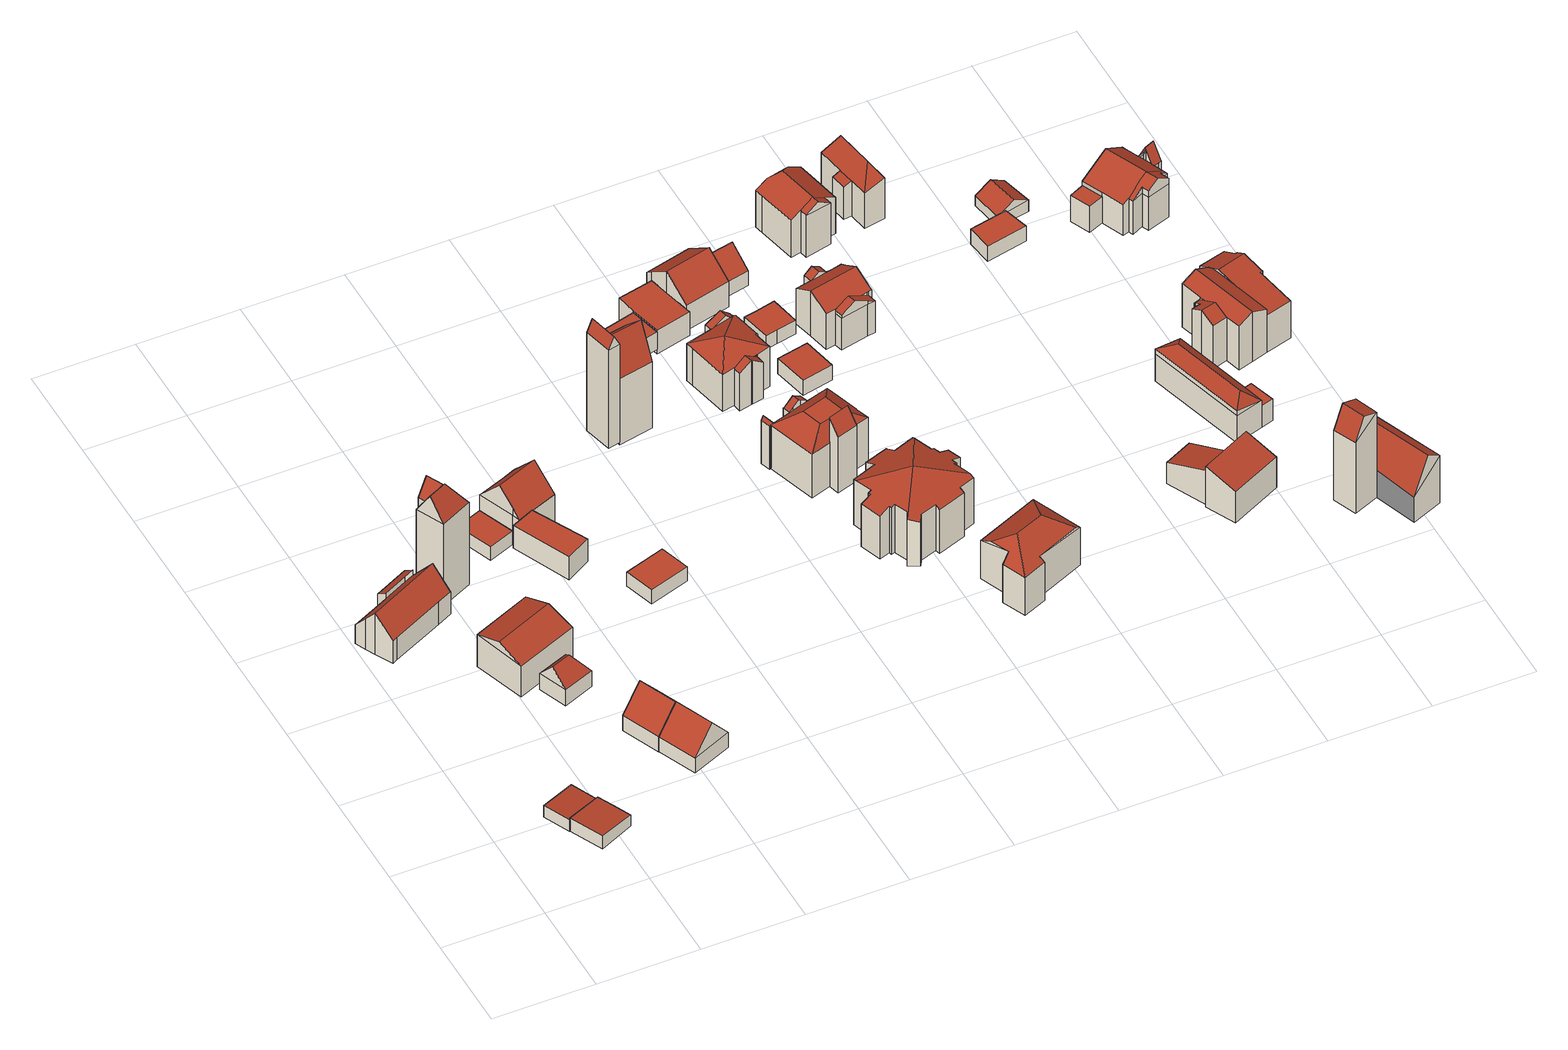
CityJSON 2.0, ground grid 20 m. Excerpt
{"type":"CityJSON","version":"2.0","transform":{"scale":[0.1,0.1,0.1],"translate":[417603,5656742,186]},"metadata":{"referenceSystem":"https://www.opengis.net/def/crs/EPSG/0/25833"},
"CityObjects":{
"building1":{"type":"Building","attributes":{"Dachtyp_tdc":"tdcPolyFlatRoof","Gemeindeschluessel":14612000,"Dachneigung":3.48,"QualitaetDacherkennung":78,"Geometrietyp2DReferenz":"3000","measuredHeight":2.71,"function":"31001_9998","roofType":"2100"},"geometry":[{"type":"Solid","lod":"2","boundaries":[[[[0,1,2,3]],[[1,4,5,2]],[[4,6,7,5]],[[6,0,3,7]],[[6,4,1,0]],[[3,2,5,7]]]],"semantics":{"surfaces":[{"type":"WallSurface"},{"type":"RoofSurface"},{"type":"GroundSurface"}],"values":[[0,0,0,0,1,2]]}}]},
"building2":{"type":"Building","attributes":{"Dachtyp_tdc":"tdcPolyFlatRoof","Gemeindeschluessel":14612000,"Dachneigung":3.04,"QualitaetDacherkennung":63,"Geometrietyp2DReferenz":"3000","measuredHeight":3.04,"function":"31001_9998","roofType":"2100"},"geometry":[{"type":"Solid","lod":"2","boundaries":[[[[8,9,10,11]],[[9,12,13,10]],[[12,14,15,13]],[[14,16,17,15]],[[16,8,11,17]],[[16,14,12,9,8]],[[11,10,13,15,17]]]],"semantics":{"surfaces":[{"type":"WallSurface"},{"type":"RoofSurface"},{"type":"GroundSurface"}],"values":[[0,0,0,0,0,1,2]]}}]},
"building3":{"type":"Building","attributes":{"Gemeindeschluessel":14612000,"Geometrietyp2DReferenz":"3000","function":"31001_9998","roofType":"9999"},"children":["building3-1","building3-2"]},
"building3-1":{"type":"BuildingPart","attributes":{"Dachtyp_tdc":"tdcPolyFlatRoof","Dachneigung":32.94,"QualitaetDacherkennung":64,"Geometrietyp2DReferenz":"3000","measuredHeight":5.7,"roofType":"2100"},"parents":["building3"],"geometry":[{"type":"MultiSurface","lod":"2","boundaries":[[[18,19,20,21,22]],[[19,23,24,20]],[[23,25,26,27,24]],[[25,23,19,18]],[[21,20,24,27]]],"semantics":{"surfaces":[{"type":"WallSurface"},{"type":"RoofSurface"},{"type":"GroundSurface"}],"values":[0,0,0,1,2]}}]},
"building3-2":{"type":"BuildingPart","attributes":{"Dachtyp_tdc":"tdcGableRoof","Dachneigung":50.2,"QualitaetDacherkennung":55,"Geometrietyp2DReferenz":"3000","measuredHeight":9.68,"roofType":"3100"},"parents":["building3"],"geometry":[{"type":"MultiSurface","lod":"2","boundaries":[[[28,29,30,31]],[[29,32,33,30]],[[32,34,35,33]],[[34,36,37,35]],[[36,22,21,37]],[[26,38,39,27]],[[38,40,41,39]],[[40,42,43,41]],[[42,28,31,43]],[[38,26,22,36,34,32]],[[32,29,28,42,40,38]],[[31,30,33,35,37,21,27,39,41,43]]],"semantics":{"surfaces":[{"type":"WallSurface"},{"type":"RoofSurface"},{"type":"GroundSurface"}],"values":[0,0,0,0,0,0,0,0,0,1,1,2]}}]},
"building4":{"type":"Building","attributes":{"Dachtyp_tdc":"tdcGableRoof","Gemeindeschluessel":14612000,"Dachneigung":21.17,"QualitaetDacherkennung":70,"Geometrietyp2DReferenz":"3000","measuredHeight":9.33,"function":"31001_9998","roofType":"3100"},"geometry":[{"type":"Solid","lod":"2","boundaries":[[[[44,45,46,47]],[[45,48,49,46]],[[48,50,51,49]],[[50,44,47,51]],[[48,45,52]],[[44,50,53]],[[45,44,53,52]],[[50,48,52,53]],[[47,46,49,51]]]],"semantics":{"surfaces":[{"type":"WallSurface"},{"type":"RoofSurface"},{"type":"GroundSurface"}],"values":[[0,0,0,0,0,0,1,1,2]]}}]},
"building5":{"type":"Building","attributes":{"Dachtyp_tdc":"tdcFreeFormRoof","Gemeindeschluessel":14612000,"Dachneigung":48.12,"QualitaetDacherkennung":8,"Geometrietyp2DReferenz":"3000","measuredHeight":7.15,"function":"31001_9998","roofType":"5000"},"geometry":[{"type":"Solid","lod":"2","boundaries":[[[[54,55,56,57]],[[55,58,59,56]],[[58,60,61,59]],[[60,54,57,61]],[[62,63,60,58]],[[62,58,55]],[[63,62,55,54]],[[63,54,60]],[[57,56,59,61]]]],"semantics":{"surfaces":[{"type":"WallSurface"},{"type":"RoofSurface"},{"type":"GroundSurface"}],"values":[[0,0,0,0,1,0,1,1,2]]}}]},
"building6":{"type":"Building","attributes":{"Dachtyp_tdc":"tdcGableRoof","Gemeindeschluessel":14612000,"Dachneigung":49.75,"QualitaetDacherkennung":72,"Geometrietyp2DReferenz":"3000","measuredHeight":8.71,"function":"31001_9998","roofType":"3100"},"geometry":[{"type":"Solid","lod":"2","boundaries":[[[[64,65,66,67]],[[65,68,69,66]],[[68,70,71,69]],[[70,64,67,71]],[[68,65,72]],[[64,70,73]],[[65,64,73,72]],[[70,68,72,73]],[[67,66,69,71]]]],"semantics":{"surfaces":[{"type":"WallSurface"},{"type":"RoofSurface"},{"type":"GroundSurface"}],"values":[[0,0,0,0,0,0,1,1,2]]}}]},
"building7":{"type":"Building","attributes":{"Dachtyp_tdc":"tdcGableRoof","Gemeindeschluessel":14612000,"Dachneigung":49.78,"QualitaetDacherkennung":69,"Geometrietyp2DReferenz":"3000","measuredHeight":8.69,"function":"31001_9998","roofType":"3100"},"geometry":[{"type":"Solid","lod":"2","boundaries":[[[[74,64,75,76]],[[64,70,77,75]],[[70,78,79,77]],[[78,74,76,79]],[[70,64,80]],[[74,78,81]],[[64,74,81,80]],[[78,70,80,81]],[[76,75,77,79]]]],"semantics":{"surfaces":[{"type":"WallSurface"},{"type":"RoofSurface"},{"type":"GroundSurface"}],"values":[[0,0,0,0,0,0,1,1,2]]}}]},
"building8":{"type":"Building","attributes":{"Dachtyp_tdc":"tdcFreeFormRoof","Gemeindeschluessel":14612000,"Dachneigung":58.3,"QualitaetDacherkennung":3,"Geometrietyp2DReferenz":"3000","measuredHeight":24.12,"function":"31001_9998","roofType":"5000"},"geometry":[{"type":"Solid","lod":"2","boundaries":[[[[82,83,84,85]],[[83,86,87,84]],[[86,88,89,87]],[[88,90,91,89]],[[90,92,93,91]],[[92,82,85,93]],[[94,92,90]],[[95,94,90,88]],[[96,97,95,88,86]],[[96,86,83]],[[97,96,83,82]],[[94,95,97,82,92]],[[85,84,87,89,91,93]]]],"semantics":{"surfaces":[{"type":"WallSurface"},{"type":"RoofSurface"},{"type":"GroundSurface"}],"values":[[0,0,0,0,0,0,0,1,1,0,1,1,2]]}}]},
"building9":{"type":"Building","attributes":{"Dachtyp_tdc":"tdcPolyFlatRoof","Gemeindeschluessel":14612000,"Dachneigung":0,"QualitaetDacherkennung":60,"Geometrietyp2DReferenz":"3000","measuredHeight":3.09,"function":"31001_9998","roofType":"1000"},"geometry":[{"type":"Solid","lod":"2","boundaries":[[[[98,99,100,101]],[[99,102,103,100]],[[102,104,105,103]],[[104,98,101,105]],[[104,102,99,98]],[[101,100,103,105]]]],"semantics":{"surfaces":[{"type":"WallSurface"},{"type":"RoofSurface"},{"type":"GroundSurface"}],"values":[[0,0,0,0,1,2]]}}]},
"building10":{"type":"Building","attributes":{"Dachtyp_tdc":"tdcPolyFlatRoof","Gemeindeschluessel":14612000,"Dachneigung":0,"QualitaetDacherkennung":66,"Geometrietyp2DReferenz":"3000","measuredHeight":5.32,"function":"31001_9998","roofType":"1000"},"geometry":[{"type":"Solid","lod":"2","boundaries":[[[[106,107,108,109]],[[107,110,111,108]],[[110,112,113,111]],[[112,106,109,113]],[[112,110,107,106]],[[109,108,111,113]]]],"semantics":{"surfaces":[{"type":"WallSurface"},{"type":"RoofSurface"},{"type":"GroundSurface"}],"values":[[0,0,0,0,1,2]]}}]},
"building11":{"type":"Building","attributes":{"Dachtyp_tdc":"tdcFreeFormRoof","Gemeindeschluessel":14612000,"Dachneigung":46.69,"QualitaetDacherkennung":52,"Geometrietyp2DReferenz":"3000","measuredHeight":11.85,"function":"31001_9998","roofType":"5000"},"geometry":[{"type":"Solid","lod":"2","boundaries":[[[[114,115,116,117]],[[115,118,119,116]],[[118,120,121,119]],[[120,122,123,121]],[[122,124,103,123]],[[124,125,100,103]],[[125,114,117,100]],[[126,127,128,129,122]],[[130,115,114,125,128,127]],[[118,130,127,126,120]],[[115,130,118]],[[124,129,128,125]],[[122,129,124]],[[120,126,122]],[[117,116,119,121,123,103,100]]]],"semantics":{"surfaces":[{"type":"WallSurface"},{"type":"RoofSurface"},{"type":"GroundSurface"}],"values":[[0,0,0,0,0,0,0,1,1,0,0,0,0,0,2]]}}]},
"building12":{"type":"Building","attributes":{"Dachtyp_tdc":"tdcPolyFlatRoof","Gemeindeschluessel":14612000,"Dachneigung":0,"QualitaetDacherkennung":15,"Geometrietyp2DReferenz":"3000","measuredHeight":3.38,"function":"31001_9998","roofType":"1000"},"geometry":[{"type":"Solid","lod":"2","boundaries":[[[[131,132,133,134]],[[132,135,136,133]],[[135,137,138,136]],[[137,131,134,138]],[[137,135,132,131]],[[134,133,136,138]]]],"semantics":{"surfaces":[{"type":"WallSurface"},{"type":"RoofSurface"},{"type":"GroundSurface"}],"values":[[0,0,0,0,1,2]]}}]},
"building13":{"type":"Building","attributes":{"Dachtyp_tdc":"tdcFreeFormRoof","Gemeindeschluessel":14612000,"Dachneigung":63.26,"QualitaetDacherkennung":14,"Geometrietyp2DReferenz":"3000","measuredHeight":25.54,"function":"31001_9998","roofType":"5000"},"geometry":[{"type":"Solid","lod":"2","boundaries":[[[[139,140,141,142]],[[140,143,144,141]],[[143,145,146,144]],[[145,139,142,146]],[[147,145,143]],[[148,147,143,140]],[[148,140,139]],[[147,148,139,145]],[[142,141,144,146]]]],"semantics":{"surfaces":[{"type":"WallSurface"},{"type":"RoofSurface"},{"type":"GroundSurface"}],"values":[[0,0,0,0,0,1,0,1,2]]}}]},
"building14":{"type":"Building","attributes":{"Dachtyp_tdc":"tdcGableRoof","Gemeindeschluessel":14612000,"Dachneigung":67.64,"QualitaetDacherkennung":6,"Geometrietyp2DReferenz":"3000","measuredHeight":23.13,"function":"31001_9998","roofType":"3100"},"geometry":[{"type":"Solid","lod":"2","boundaries":[[[[149,150,151,152]],[[150,153,154,151]],[[153,155,156,154]],[[155,157,158,156]],[[157,159,160,158]],[[159,161,162,160]],[[161,149,152,162]],[[157,155,153,150,149]],[[149,161,159,157]],[[152,151,154,156,158,160,162]]]],"semantics":{"surfaces":[{"type":"WallSurface"},{"type":"RoofSurface"},{"type":"GroundSurface"}],"values":[[0,0,0,0,0,0,0,1,1,2]]}}]},
"building15":{"type":"Building","attributes":{"Dachtyp_tdc":"tdcPolyFlatRoof","Gemeindeschluessel":14612000,"Dachneigung":0,"QualitaetDacherkennung":25,"Geometrietyp2DReferenz":"3000","measuredHeight":10.1,"function":"31001_9998","roofType":"1000"},"geometry":[{"type":"Solid","lod":"2","boundaries":[[[[163,164,165,166]],[[164,167,168,165]],[[167,169,170,168]],[[169,171,172,170]],[[171,163,166,172]],[[171,169,167,164,163]],[[166,165,168,170,172]]]],"semantics":{"surfaces":[{"type":"WallSurface"},{"type":"RoofSurface"},{"type":"GroundSurface"}],"values":[[0,0,0,0,0,1,2]]}}]},
"building16":{"type":"Building","attributes":{"Dachtyp_tdc":"tdcFreeFormRoof","Gemeindeschluessel":14612000,"Dachneigung":37.89,"QualitaetDacherkennung":11,"Geometrietyp2DReferenz":"3000","measuredHeight":7.53,"function":"31001_9998","roofType":"5000"},"geometry":[{"type":"Solid","lod":"2","boundaries":[[[[173,174,175,168]],[[174,176,177,175]],[[176,178,179,177]],[[178,180,181,179]],[[180,182,170,181]],[[182,173,168,170]],[[183,184,182,180]],[[185,183,180,178]],[[186,185,178,176]],[[186,176,174]],[[184,183,185,186,174,173]],[[184,173,182]],[[168,175,177,179,181,170]]]],"semantics":{"surfaces":[{"type":"WallSurface"},{"type":"RoofSurface"},{"type":"GroundSurface"}],"values":[[0,0,0,0,0,0,1,1,1,1,1,1,2]]}}]},
"building17":{"type":"Building","attributes":{"Dachtyp_tdc":"tdcFreeFormRoof","Gemeindeschluessel":14612000,"Dachneigung":23.05,"QualitaetDacherkennung":28,"Geometrietyp2DReferenz":"3000","measuredHeight":13.71,"function":"31001_9998","roofType":"5000"},"geometry":[{"type":"Solid","lod":"2","boundaries":[[[[187,188,189,190]],[[188,191,192,189]],[[191,193,194,192]],[[193,195,196,194]],[[195,197,198,196]],[[197,199,200,198]],[[199,201,202,200]],[[201,203,204,202]],[[203,205,206,204]],[[205,207,208,206]],[[207,209,210,208]],[[209,211,212,210]],[[211,213,214,212]],[[213,215,216,214]],[[215,217,218,216]],[[217,219,220,218]],[[219,221,222,220]],[[221,223,224,222]],[[223,225,226,224]],[[225,227,228,226]],[[227,229,230,228]],[[229,231,232,230]],[[231,233,234,232]],[[233,235,236,234]],[[235,237,238,236]],[[237,239,240,238]],[[239,241,242,240]],[[241,243,244,242]],[[243,245,246,244]],[[245,247,248,246]],[[247,249,250,248]],[[249,251,252,250]],[[251,187,190,252]],[[253,239,237,235,233,231,229,227,225,254,255]],[[251,249,247,245,243,241,253,255,256,188,187]],[[193,191,256,255,257,203,201,199,197,195]],[[213,211,209,207,205,257,255,254,223,221,219,217,215]],[[191,188,256]],[[205,203,257]],[[225,223,254]],[[241,239,253]],[[190,189,192,194,196,198,200,202,204,206,208,210,212,214,216,218,220,222,224,226,228,230,232,234,236,238,240,242,244,246,248,250,252]]]],"semantics":{"surfaces":[{"type":"WallSurface"},{"type":"RoofSurface"},{"type":"GroundSurface"}],"values":[[0,0,0,0,0,0,0,0,0,0,0,0,0,0,0,0,0,0,0,0,0,0,0,0,0,0,0,0,0,0,0,0,0,1,1,1,1,0,0,0,0,2]]}}]},
"building18":{"type":"Building","attributes":{"Gemeindeschluessel":14612000,"Geometrietyp2DReferenz":"3000","function":"31001_9998","roofType":"9999"},"children":["building18-1","building18-2","building18-3","building18-4"]},
"building18-1":{"type":"BuildingPart","attributes":{"Dachtyp_tdc":"tdcPolyFlatRoof","Dachneigung":0,"QualitaetDacherkennung":57,"Geometrietyp2DReferenz":"3000","measuredHeight":6.58,"roofType":"1000"},"parents":["building18"],"geometry":[{"type":"MultiSurface","lod":"2","boundaries":[[[258,259,260,261]],[[259,262,263,260]],[[262,264,265,263]],[[264,266,267,265]],[[264,262,259,258,266]],[[261,260,263,265,267]]],"semantics":{"surfaces":[{"type":"WallSurface"},{"type":"RoofSurface"},{"type":"GroundSurface"}],"values":[0,0,0,0,1,2]}}]},
"building18-2":{"type":"BuildingPart","attributes":{"Dachtyp_tdc":"tdcCutTentRoof","Dachneigung":38.35,"QualitaetDacherkennung":55,"Geometrietyp2DReferenz":"3000","measuredHeight":13.33,"roofType":"9999"},"parents":["building18"],"geometry":[{"type":"MultiSurface","lod":"2","boundaries":[[[268,269,267,266]],[[269,270,271,267]],[[270,272,273,271]],[[272,274,275,273]],[[274,276,277,275]],[[278,279,280,281]],[[282,283,284,285,286,287,278,281,288]],[[272,270,269,268,289,282,288,290]],[[279,291,292,276,274,272,290,280]],[[290,288,281,280]],[[293,294,172,170,181,295,296,297,298,261,267,271,273,275,277]],[[292,291,293]],[[291,279,294,293]],[[279,278,172,294]],[[278,287,170,172]],[[287,286,181,170]],[[284,283,297,296]],[[283,282,298,297]],[[282,289,258,261,298]]],"semantics":{"surfaces":[{"type":"WallSurface"},{"type":"RoofSurface"},{"type":"GroundSurface"}],"values":[0,0,0,0,0,1,1,1,1,1,2,0,0,0,0,0,0,0,0]}}]},
"building18-3":{"type":"BuildingPart","attributes":{"Dachtyp_tdc":"tdcPolyFlatRoof","Dachneigung":55.58,"QualitaetDacherkennung":21,"Geometrietyp2DReferenz":"3000","measuredHeight":16.21,"roofType":"2100"},"parents":["building18"],"geometry":[{"type":"MultiSurface","lod":"2","boundaries":[[[299,300,292,293]],[[301,302,303,277,276]],[[302,304,305,303]],[[304,306,307,305]],[[306,299,293,307]],[[306,304,302,301,300,299]],[[293,277,303,305,307]]],"semantics":{"surfaces":[{"type":"WallSurface"},{"type":"RoofSurface"},{"type":"GroundSurface"}],"values":[0,0,0,0,0,1,2]}}]},
"building18-4":{"type":"BuildingPart","attributes":{"Dachtyp_tdc":"tdcGableRoof","Dachneigung":35.35,"QualitaetDacherkennung":61,"Geometrietyp2DReferenz":"3000","measuredHeight":11.93,"roofType":"3100"},"parents":["building18"],"geometry":[{"type":"MultiSurface","lod":"2","boundaries":[[[308,309,179,181,286]],[[309,310,177,179]],[[310,311,312,177]],[[311,313,314,312]],[[313,315,297,314]],[[315,316,284,296,297]],[[311,310,309,308,317]],[[317,316,315,313,311]],[[296,295,181,179,177,312,314,297]]],"semantics":{"surfaces":[{"type":"WallSurface"},{"type":"RoofSurface"},{"type":"GroundSurface"}],"values":[0,0,0,0,0,0,1,1,2]}}]},
"building19":{"type":"Building","attributes":{"Dachtyp_tdc":"tdcFreeFormRoof","Gemeindeschluessel":14612000,"Dachneigung":29.15,"QualitaetDacherkennung":83,"Geometrietyp2DReferenz":"3000","measuredHeight":12.33,"function":"31001_9998","roofType":"5000"},"geometry":[{"type":"Solid","lod":"2","boundaries":[[[[318,319,320,321]],[[319,322,323,320]],[[322,324,325,323]],[[324,326,327,325]],[[326,328,329,327]],[[328,330,331,329]],[[330,332,333,331]],[[332,318,321,333]],[[334,330,328,335]],[[319,336,337,324,322]],[[336,335,328,326,337]],[[336,319,318,332,334,335]],[[326,324,337]],[[332,330,334]],[[321,320,323,325,327,329,331,333]]]],"semantics":{"surfaces":[{"type":"WallSurface"},{"type":"RoofSurface"},{"type":"GroundSurface"}],"values":[[0,0,0,0,0,0,0,0,1,1,1,1,0,0,2]]}}]},
"building20":{"type":"Building","attributes":{"Dachtyp_tdc":"tdcPolyFlatRoof","Gemeindeschluessel":14612000,"Dachneigung":0,"QualitaetDacherkennung":84,"Geometrietyp2DReferenz":"3000","measuredHeight":4.13,"function":"31001_9998","roofType":"1000"},"geometry":[{"type":"Solid","lod":"2","boundaries":[[[[338,339,340,341]],[[339,342,343,340]],[[342,344,345,343]],[[344,338,341,345]],[[344,342,339,338]],[[341,340,343,345]]]],"semantics":{"surfaces":[{"type":"WallSurface"},{"type":"RoofSurface"},{"type":"GroundSurface"}],"values":[[0,0,0,0,1,2]]}}]},
"building21":{"type":"Building","attributes":{"Gemeindeschluessel":14612000,"Geometrietyp2DReferenz":"3000","function":"31001_9998","roofType":"9999"},"children":["building21-1","building21-2","building21-3"]},
"building21-1":{"type":"BuildingPart","attributes":{"Dachtyp_tdc":"tdcGableRoof","Dachneigung":23.86,"QualitaetDacherkennung":23,"Geometrietyp2DReferenz":"3000","measuredHeight":10.28,"roofType":"3100"},"parents":["building21"],"geometry":[{"type":"MultiSurface","lod":"2","boundaries":[[[346,347,348,349]],[[347,350,351,348]],[[350,352,353,351]],[[350,347,354]],[[347,346,355,356,354]],[[352,350,354,356,357,358]],[[349,348,351,353,359]]],"semantics":{"surfaces":[{"type":"WallSurface"},{"type":"RoofSurface"},{"type":"GroundSurface"}],"values":[0,0,0,0,1,1,2]}}]},
"building21-2":{"type":"BuildingPart","attributes":{"Dachtyp_tdc":"tdcGableRoof","Dachneigung":35.16,"QualitaetDacherkennung":75,"Geometrietyp2DReferenz":"3000","measuredHeight":10.39,"roofType":"3100"},"parents":["building21"],"geometry":[{"type":"MultiSurface","lod":"2","boundaries":[[[360,361,362,363]],[[361,364,365,362]],[[364,366,367,365]],[[366,368,369,367]],[[368,370,371,369]],[[366,364,361,360,372,373]],[[373,374,370,368,366]],[[375,363,362,365,367,369,371]]],"semantics":{"surfaces":[{"type":"WallSurface"},{"type":"RoofSurface"},{"type":"GroundSurface"}],"values":[0,0,0,0,0,1,1,2]}}]},
"building21-3":{"type":"BuildingPart","attributes":{"Dachtyp_tdc":"tdcTentRoof","Dachneigung":21.31,"QualitaetDacherkennung":26,"Geometrietyp2DReferenz":"3000","measuredHeight":11.67,"roofType":"3500"},"parents":["building21"],"geometry":[{"type":"MultiSurface","lod":"2","boundaries":[[[376,371,370]],[[376,377,378,371]],[[377,379,380,378]],[[379,381,382,380]],[[381,383,346,349,382]],[[384,385,386,353,352]],[[385,387,388,386]],[[387,389,390,388]],[[389,391,363,390]],[[391,392,360,363]],[[381,379,377,393]],[[394,357,355,383,381,393]],[[389,387,385,384,394,393]],[[377,376,374,395,372,392,391,389,393]],[[371,378,380,382,349,359,353,386,388,390,363,375]]],"semantics":{"surfaces":[{"type":"WallSurface"},{"type":"RoofSurface"},{"type":"GroundSurface"}],"values":[0,0,0,0,0,0,0,0,0,0,1,1,1,1,2]}}]},
"building22":{"type":"Building","attributes":{"Dachtyp_tdc":"tdcPolyFlatRoof","Gemeindeschluessel":14612000,"Dachneigung":0,"QualitaetDacherkennung":34,"Geometrietyp2DReferenz":"3000","measuredHeight":5.52,"function":"31001_9998","roofType":"1000"},"geometry":[{"type":"Solid","lod":"2","boundaries":[[[[396,397,398,399]],[[397,400,401,398]],[[400,402,403,401]],[[402,404,405,403]],[[404,406,407,405]],[[406,396,399,407]],[[406,404,402,400,397,396]],[[399,398,401,403,405,407]]]],"semantics":{"surfaces":[{"type":"WallSurface"},{"type":"RoofSurface"},{"type":"GroundSurface"}],"values":[[0,0,0,0,0,0,1,2]]}}]},
"building23":{"type":"Building","attributes":{"Dachtyp_tdc":"tdcPolyFlatRoof","Gemeindeschluessel":14612000,"Dachneigung":0,"QualitaetDacherkennung":59,"Geometrietyp2DReferenz":"3000","measuredHeight":3.49,"function":"31001_9998","roofType":"1000"},"geometry":[{"type":"Solid","lod":"2","boundaries":[[[[408,409,410,411]],[[409,412,413,410]],[[412,414,415,413]],[[414,408,411,415]],[[414,412,409,408]],[[411,410,413,415]]]],"semantics":{"surfaces":[{"type":"WallSurface"},{"type":"RoofSurface"},{"type":"GroundSurface"}],"values":[[0,0,0,0,1,2]]}}]},
"building24":{"type":"Building","attributes":{"Dachtyp_tdc":"tdcGableRoof","Gemeindeschluessel":14612000,"Dachneigung":36.83,"QualitaetDacherkennung":89,"Geometrietyp2DReferenz":"3000","measuredHeight":10.02,"function":"31001_9998","roofType":"3100"},"geometry":[{"type":"Solid","lod":"2","boundaries":[[[[416,417,418,419]],[[417,420,421,418]],[[420,422,423,421]],[[422,424,425,423]],[[424,426,427,425]],[[426,428,429,427]],[[428,430,431,429]],[[430,416,419,431]],[[426,424,422,420,417]],[[417,416,430,428,426]],[[419,418,421,423,425,427,429,431]]]],"semantics":{"surfaces":[{"type":"WallSurface"},{"type":"RoofSurface"},{"type":"GroundSurface"}],"values":[[0,0,0,0,0,0,0,0,1,1,2]]}}]},
"building25":{"type":"Building","attributes":{"Dachtyp_tdc":"tdcPolyFlatRoof","Gemeindeschluessel":14612000,"Dachneigung":0,"QualitaetDacherkennung":69,"Geometrietyp2DReferenz":"3000","measuredHeight":3.21,"function":"31001_9998","roofType":"1000"},"geometry":[{"type":"Solid","lod":"2","boundaries":[[[[432,433,434,435]],[[433,436,437,434]],[[436,438,439,437]],[[438,440,441,439]],[[440,442,443,441]],[[442,432,435,443]],[[442,440,438,436,433,432]],[[435,434,437,439,441,443]]]],"semantics":{"surfaces":[{"type":"WallSurface"},{"type":"RoofSurface"},{"type":"GroundSurface"}],"values":[[0,0,0,0,0,0,1,2]]}}]},
"building26":{"type":"Building","attributes":{"Dachtyp_tdc":"tdcPolyFlatRoof","Gemeindeschluessel":14612000,"Dachneigung":37.68,"QualitaetDacherkennung":20,"Geometrietyp2DReferenz":"3000","measuredHeight":7.01,"function":"31001_9998","roofType":"2100"},"geometry":[{"type":"Solid","lod":"2","boundaries":[[[[422,444,445,446]],[[444,447,448,445]],[[447,449,450,448]],[[449,422,446,450]],[[449,447,444,422]],[[446,445,448,450]]]],"semantics":{"surfaces":[{"type":"WallSurface"},{"type":"RoofSurface"},{"type":"GroundSurface"}],"values":[[0,0,0,0,1,2]]}}]},
"building27":{"type":"Building","attributes":{"Gemeindeschluessel":14612000,"Geometrietyp2DReferenz":"3000","function":"31001_9998","roofType":"9999"},"children":["building27-1","building27-2","building27-3"]},
"building27-1":{"type":"BuildingPart","attributes":{"Dachtyp_tdc":"tdcGableRoof","Dachneigung":29.91,"QualitaetDacherkennung":53,"Geometrietyp2DReferenz":"3000","measuredHeight":9.12,"roofType":"3100"},"parents":["building27"],"geometry":[{"type":"MultiSurface","lod":"2","boundaries":[[[451,452,453,454]],[[452,455,456,453]],[[455,457,458,456]],[[455,452,459]],[[451,457,460]],[[452,451,460,459]],[[457,455,459,460]],[[454,453,456,458]]],"semantics":{"surfaces":[{"type":"WallSurface"},{"type":"RoofSurface"},{"type":"GroundSurface"}],"values":[0,0,0,0,0,1,1,2]}}]},
"building27-2":{"type":"BuildingPart","attributes":{"Dachtyp_tdc":"tdcGableRoof","Dachneigung":28.98,"QualitaetDacherkennung":65,"Geometrietyp2DReferenz":"3000","measuredHeight":9.8,"roofType":"3100"},"parents":["building27"],"geometry":[{"type":"MultiSurface","lod":"2","boundaries":[[[461,462,463,464]],[[462,465,466,463]],[[465,467,468,466]],[[467,469,470,468]],[[461,471,472,473,474,462]],[[475,473,472,476,477]],[[467,475,477,469]],[[465,474,473,475,467]],[[462,474,465]],[[463,466,468,470,464]]],"semantics":{"surfaces":[{"type":"WallSurface"},{"type":"RoofSurface"},{"type":"GroundSurface"}],"values":[0,0,0,0,1,1,0,0,0,2]}}]},
"building27-3":{"type":"BuildingPart","attributes":{"Dachtyp_tdc":"tdcGableRoof","Dachneigung":27.28,"QualitaetDacherkennung":77,"Geometrietyp2DReferenz":"3000","measuredHeight":10.53,"roofType":"3100"},"parents":["building27"],"geometry":[{"type":"MultiSurface","lod":"2","boundaries":[[[478,479,458,457]],[[478,480,481,479]],[[480,482,483,481]],[[482,484,485,483]],[[484,486,487,485]],[[486,488,489,487]],[[488,490,491,489]],[[490,492,464,491]],[[492,461,464]],[[493,494,495,470,469,477]],[[494,496,497,495]],[[496,498,499,497]],[[498,500,454,499]],[[500,451,454]],[[496,494,493,476,471,492,490,488,486,484]],[[484,482,480,478,457,500,498,496]],[[458,479,481,483,485,487,489,491,464,470,495,497,499,454]]],"semantics":{"surfaces":[{"type":"WallSurface"},{"type":"RoofSurface"},{"type":"GroundSurface"}],"values":[0,0,0,0,0,0,0,0,0,0,0,0,0,0,1,1,2]}}]},
"building28":{"type":"Building","attributes":{"Gemeindeschluessel":14612000,"Geometrietyp2DReferenz":"3000","function":"31001_9998","roofType":"9999"},"children":["building28-1","building28-2"]},
"building28-1":{"type":"BuildingPart","attributes":{"Dachtyp_tdc":"tdcPolyFlatRoof","Dachneigung":19.06,"QualitaetDacherkennung":80,"Geometrietyp2DReferenz":"3000","measuredHeight":9.53,"roofType":"2100"},"parents":["building28"],"geometry":[{"type":"MultiSurface","lod":"2","boundaries":[[[501,502,503,504]],[[502,505,506,507,503]],[[508,509,510,511,512]],[[509,501,504,510]],[[509,508,505,502,501]],[[504,503,507,511,510]]],"semantics":{"surfaces":[{"type":"WallSurface"},{"type":"RoofSurface"},{"type":"GroundSurface"}],"values":[0,0,0,0,1,2]}}]},
"building28-2":{"type":"BuildingPart","attributes":{"Dachtyp_tdc":"tdcPolyFlatRoof","Dachneigung":19.09,"QualitaetDacherkennung":57,"Geometrietyp2DReferenz":"3000","measuredHeight":8.05,"roofType":"2100"},"parents":["building28"],"geometry":[{"type":"MultiSurface","lod":"2","boundaries":[[[506,513,514,507]],[[513,515,516,514]],[[515,517,518,516]],[[517,519,520,518]],[[519,512,511,520]],[[519,517,515,513,506,512]],[[511,507,514,516,518,520]]],"semantics":{"surfaces":[{"type":"WallSurface"},{"type":"RoofSurface"},{"type":"GroundSurface"}],"values":[0,0,0,0,0,1,2]}}]},
"building29":{"type":"Building","attributes":{"Gemeindeschluessel":14612000,"Geometrietyp2DReferenz":"3000","function":"31001_9998","roofType":"9999"},"children":["building29-1","building29-2"]},
"building29-1":{"type":"BuildingPart","attributes":{"Dachtyp_tdc":"tdcGableAndHippedGRoof","Dachneigung":30.28,"QualitaetDacherkennung":77,"Geometrietyp2DReferenz":"3000","measuredHeight":11.38,"roofType":"9999"},"parents":["building29"],"geometry":[{"type":"MultiSurface","lod":"2","boundaries":[[[521,522,523,524]],[[522,525,526,523]],[[525,527,528,526]],[[521,529,530,531,532]],[[531,533,534,535,536,537,538,532]],[[538,539,540,527,525,522,521,532]],[[528,541,542,543,544,545,546,547,548,549,524,523,526]],[[527,540,550,541,528]],[[536,535,544,543]],[[535,534,545,544]],[[534,533,546,545]],[[533,531,547,546]],[[531,530,548,547]],[[530,529,549,548]],[[529,521,524,549]]],"semantics":{"surfaces":[{"type":"WallSurface"},{"type":"RoofSurface"},{"type":"GroundSurface"}],"values":[0,0,0,1,1,1,2,0,0,0,0,0,0,0,0]}}]},
"building29-2":{"type":"BuildingPart","attributes":{"Dachtyp_tdc":"tdcGableRoof","Dachneigung":31.34,"QualitaetDacherkennung":67,"Geometrietyp2DReferenz":"3000","measuredHeight":11.39,"roofType":"3100"},"parents":["building29"],"geometry":[{"type":"MultiSurface","lod":"2","boundaries":[[[551,552,553]],[[550,539,538,552,551]],[[553,552,538,536]],[[541,554,555,543,542]],[[550,551,554,541]],[[551,553,555,554]],[[553,536,543,555]]],"semantics":{"surfaces":[{"type":"WallSurface"},{"type":"RoofSurface"},{"type":"GroundSurface"}],"values":[0,1,1,2,0,0,0]}}]},
"building30":{"type":"Building","attributes":{"Gemeindeschluessel":14612000,"Geometrietyp2DReferenz":"3000","function":"31001_9998","roofType":"9999"},"children":["building30-1","building30-2"]},
"building30-1":{"type":"BuildingPart","attributes":{"Dachtyp_tdc":"tdcHipRoof","Dachneigung":39.15,"QualitaetDacherkennung":72,"Geometrietyp2DReferenz":"3000","measuredHeight":8.66,"roofType":"3200"},"parents":["building30"],"geometry":[{"type":"MultiSurface","lod":"2","boundaries":[[[556,557,558,559,560]],[[557,561,562,558]],[[561,563,564,562]],[[563,565,566,564]],[[565,567,566]],[[568,556,569]],[[563,570,571]],[[565,563,571,569,556]],[[570,568,569,571]],[[557,568,570,561]],[[561,570,563]],[[556,568,557]],[[559,558,562,564,566]]],"semantics":{"surfaces":[{"type":"WallSurface"},{"type":"RoofSurface"},{"type":"GroundSurface"}],"values":[0,0,0,0,0,1,1,1,1,0,0,0,2]}}]},
"building30-2":{"type":"BuildingPart","attributes":{"Dachtyp_tdc":"tdcPolyFlatRoof","Dachneigung":0,"QualitaetDacherkennung":57,"Geometrietyp2DReferenz":"3000","measuredHeight":5.07,"roofType":"1000"},"parents":["building30"],"geometry":[{"type":"MultiSurface","lod":"2","boundaries":[[[572,573,574,575]],[[573,560,559,574]],[[567,572,575,566]],[[567,560,573,572]],[[575,574,559,566]]],"semantics":{"surfaces":[{"type":"WallSurface"},{"type":"RoofSurface"},{"type":"GroundSurface"}],"values":[0,0,0,1,2]}}]},
"building31":{"type":"Building","attributes":{"Gemeindeschluessel":14612000,"Geometrietyp2DReferenz":"3000","function":"31001_9998","roofType":"9999"},"children":["building31-1","building31-2"]},
"building31-1":{"type":"BuildingPart","attributes":{"Dachtyp_tdc":"tdcHipAndGableRoof","Dachneigung":22.44,"QualitaetDacherkennung":24,"Geometrietyp2DReferenz":"3000","measuredHeight":9.86,"roofType":"5000"},"parents":["building31"],"geometry":[{"type":"MultiSurface","lod":"2","boundaries":[[[576,577,578,579]],[[577,580,581,578]],[[580,582,583,581]],[[582,584,585,583]],[[584,586,587,585]],[[576,579,588,589]],[[584,582,590]],[[582,580,577,590]],[[577,576,589,586,584,590]],[[579,578,581,583,585,587,588]]],"semantics":{"surfaces":[{"type":"WallSurface"},{"type":"RoofSurface"},{"type":"GroundSurface"}],"values":[0,0,0,0,0,0,1,1,1,2]}}]},
"building31-2":{"type":"BuildingPart","attributes":{"Dachtyp_tdc":"tdcPolyFlatRoof","Dachneigung":21.35,"QualitaetDacherkennung":42,"Geometrietyp2DReferenz":"3000","measuredHeight":8.14,"roofType":"2100"},"parents":["building31"],"geometry":[{"type":"MultiSurface","lod":"2","boundaries":[[[591,592,593,594]],[[592,589,588,593]],[[586,591,594,587]],[[586,589,592,591]],[[594,593,588,587]]],"semantics":{"surfaces":[{"type":"WallSurface"},{"type":"RoofSurface"},{"type":"GroundSurface"}],"values":[0,0,0,1,2]}}]},
"building32":{"type":"Building","attributes":{"Gemeindeschluessel":14612000,"Geometrietyp2DReferenz":"3000","function":"31001_9998","roofType":"9999"},"children":["building32-1","building32-2"]},
"building32-1":{"type":"BuildingPart","attributes":{"Dachtyp_tdc":"tdcGableRoof","Dachneigung":64.2,"QualitaetDacherkennung":1,"Geometrietyp2DReferenz":"3000","measuredHeight":13.22,"roofType":"3100"},"parents":["building32"],"geometry":[{"type":"MultiSurface","lod":"2","boundaries":[[[595,596,597,598]],[[596,599,600,597]],[[601,595,598,602]],[[599,596,603]],[[595,601,604]],[[596,595,604,603]],[[601,605,599,603,604]],[[598,597,600,606,602]]],"semantics":{"surfaces":[{"type":"WallSurface"},{"type":"RoofSurface"},{"type":"GroundSurface"}],"values":[0,0,0,0,0,1,1,2]}}]},
"building32-2":{"type":"BuildingPart","attributes":{"Dachtyp_tdc":"tdcGableRoof","Dachneigung":63.7,"QualitaetDacherkennung":4,"Geometrietyp2DReferenz":"3000","measuredHeight":21.16,"roofType":"3100"},"parents":["building32"],"geometry":[{"type":"MultiSurface","lod":"2","boundaries":[[[607,608,609,610]],[[608,611,601,602,609]],[[612,607,610,606,605]],[[611,608,613]],[[607,612,614]],[[608,607,614,613]],[[612,611,613,614]],[[610,609,602,606]]],"semantics":{"surfaces":[{"type":"WallSurface"},{"type":"RoofSurface"},{"type":"GroundSurface"}],"values":[0,0,0,0,0,1,1,2]}}]},
"building33":{"type":"Building","attributes":{"Dachtyp_tdc":"tdcPolyFlatRoof","Gemeindeschluessel":14612000,"Dachneigung":0,"QualitaetDacherkennung":65,"Geometrietyp2DReferenz":"3000","measuredHeight":3.47,"function":"31001_9998","roofType":"1000"},"geometry":[{"type":"Solid","lod":"2","boundaries":[[[[615,616,617,618]],[[616,619,620,617]],[[619,621,622,620]],[[621,615,618,622]],[[621,619,616,615]],[[618,617,620,622]]]],"semantics":{"surfaces":[{"type":"WallSurface"},{"type":"RoofSurface"},{"type":"GroundSurface"}],"values":[[0,0,0,0,1,2]]}}]},
"building34":{"type":"Building","attributes":{"Dachtyp_tdc":"tdcGableRoof","Gemeindeschluessel":14612000,"Dachneigung":31.04,"QualitaetDacherkennung":75,"Geometrietyp2DReferenz":"3000","measuredHeight":4.45,"function":"31001_9998","roofType":"3100"},"geometry":[{"type":"Solid","lod":"2","boundaries":[[[[623,624,625,626]],[[624,627,628,625]],[[627,629,630,628]],[[629,623,626,630]],[[627,624,631]],[[623,629,632]],[[624,623,632,631]],[[629,627,631,632]],[[626,625,628,630]]]],"semantics":{"surfaces":[{"type":"WallSurface"},{"type":"RoofSurface"},{"type":"GroundSurface"}],"values":[[0,0,0,0,0,0,1,1,2]]}}]},
"building35":{"type":"Building","attributes":{"Gemeindeschluessel":14612000,"Geometrietyp2DReferenz":"3000","function":"31001_9998","roofType":"9999"},"children":["building35-1","building35-2","building35-3"]},
"building35-1":{"type":"BuildingPart","attributes":{"Dachtyp_tdc":"tdcGableRoof","Dachneigung":27.53,"QualitaetDacherkennung":73,"Geometrietyp2DReferenz":"3000","measuredHeight":11.62,"roofType":"3100"},"parents":["building35"],"geometry":[{"type":"MultiSurface","lod":"2","boundaries":[[[633,634,635,636]],[[634,637,638,635]],[[637,639,640,638]],[[641,642,643,644]],[[642,645,646,643]],[[645,647,648,646]],[[647,649,650,648]],[[649,633,636,650]],[[645,642,641,651,652]],[[652,653,639,637,634,633,649,647,645]],[[636,635,638,640,654,644,643,646,648,650]]],"semantics":{"surfaces":[{"type":"WallSurface"},{"type":"RoofSurface"},{"type":"GroundSurface"}],"values":[0,0,0,0,0,0,0,0,1,1,2]}}]},
"building35-2":{"type":"BuildingPart","attributes":{"Dachtyp_tdc":"tdcFreeFormRoof","Dachneigung":24.4,"QualitaetDacherkennung":68,"Geometrietyp2DReferenz":"3000","measuredHeight":11.61,"roofType":"5000"},"parents":["building35"],"geometry":[{"type":"MultiSurface","lod":"2","boundaries":[[[655,656,657,658,659]],[[656,660,661,657]],[[660,641,644,661]],[[662,663,664,640,639]],[[663,665,666,664]],[[665,667,668,666]],[[667,669,670,668]],[[669,671,672,673,670]],[[665,663,662,653,674,651,641,660,656]],[[656,655,675,676,677,671,669,667,665]],[[673,678,658,657,661,644,654,640,664,666,668,670]]],"semantics":{"surfaces":[{"type":"WallSurface"},{"type":"RoofSurface"},{"type":"GroundSurface"}],"values":[0,0,0,0,0,0,0,0,1,1,2]}}]},
"building35-3":{"type":"BuildingPart","attributes":{"Dachtyp_tdc":"tdcGableRoof","Dachneigung":10.64,"QualitaetDacherkennung":32,"Geometrietyp2DReferenz":"3000","measuredHeight":11.01,"roofType":"3100"},"parents":["building35"],"geometry":[{"type":"MultiSurface","lod":"2","boundaries":[[[679,680,681,682]],[[680,659,658,681]],[[672,683,684,673]],[[683,685,686,684]],[[685,687,688,686]],[[687,689,690,688]],[[689,691,692,690]],[[691,693,694,692]],[[693,695,696,694]],[[695,679,682,696]],[[691,689,687,685,683,672,677,697]],[[697,675,659,680,679,695,693,691]],[[682,681,658,678,673,684,686,688,690,692,694,696]]],"semantics":{"surfaces":[{"type":"WallSurface"},{"type":"RoofSurface"},{"type":"GroundSurface"}],"values":[0,0,0,0,0,0,0,0,0,0,1,1,2]}}]},
"building36":{"type":"Building","attributes":{"Gemeindeschluessel":14612000,"Geometrietyp2DReferenz":"3000","function":"31001_9998","roofType":"9999"},"children":["building36-1","building36-2","building36-3","building36-4"]},
"building36-1":{"type":"BuildingPart","attributes":{"Dachtyp_tdc":"tdcGableRoof","Dachneigung":62.57,"QualitaetDacherkennung":65,"Geometrietyp2DReferenz":"3000","measuredHeight":10.74,"roofType":"3100"},"parents":["building36"],"geometry":[{"type":"MultiSurface","lod":"2","boundaries":[[[698,699,700,701,702,703]],[[704,705,699,698]],[[706,704,698,703]],[[705,707,700,699]],[[707,708,701,700]],[[708,709,702,701]],[[710,711,712,713,714,715]],[[709,708,707,712,711,716]],[[706,715,714,704]],[[704,714,713,705]],[[705,713,712,707]]],"semantics":{"surfaces":[{"type":"GroundSurface"},{"type":"WallSurface"},{"type":"RoofSurface"}],"values":[0,1,1,1,1,1,2,2,1,1,1]}}]},
"building36-2":{"type":"BuildingPart","attributes":{"Dachtyp_tdc":"tdcPolyFlatRoof","Dachneigung":0,"QualitaetDacherkennung":74,"Geometrietyp2DReferenz":"3000","measuredHeight":6.06,"roofType":"1000"},"parents":["building36"],"geometry":[{"type":"MultiSurface","lod":"2","boundaries":[[[717,718,719,720]],[[718,721,722,719]],[[721,723,724,722]],[[723,721,718,717]],[[720,719,722,724]]],"semantics":{"surfaces":[{"type":"WallSurface"},{"type":"RoofSurface"},{"type":"GroundSurface"}],"values":[0,0,0,1,2]}}]},
"building36-3":{"type":"BuildingPart","attributes":{"Dachtyp_tdc":"tdcFreeFormRoof","Dachneigung":33.24,"QualitaetDacherkennung":50,"Geometrietyp2DReferenz":"3000","measuredHeight":10.71,"roofType":"5000"},"parents":["building36"],"geometry":[{"type":"MultiSurface","lod":"2","boundaries":[[[725,726,727,728]],[[726,729,730,727]],[[729,731,732,730]],[[731,733,734,732]],[[733,735,736,734]],[[735,737,738,736]],[[737,739,740,738]],[[739,741,742,740]],[[741,743,744,742]],[[745,746,747,748,749,750,751,752]],[[743,741,753,754,755,745,752,756]],[[733,746,745,755,735]],[[735,755,754,737]],[[737,754,753,739]],[[739,753,741]],[[725,750,749,726]],[[726,749,748,729]],[[729,748,747,731]],[[731,747,746,733]],[[744,757,728,727,730,732,734,736,738,740,742]]],"semantics":{"surfaces":[{"type":"WallSurface"},{"type":"RoofSurface"},{"type":"GroundSurface"}],"values":[0,0,0,0,0,0,0,0,0,1,1,0,0,0,0,0,0,0,0,2]}}]},
"building36-4":{"type":"BuildingPart","attributes":{"Dachtyp_tdc":"tdcGableRoof","Dachneigung":29.4,"QualitaetDacherkennung":53,"Geometrietyp2DReferenz":"3000","measuredHeight":10.62,"roofType":"3100"},"parents":["building36"],"geometry":[{"type":"MultiSurface","lod":"2","boundaries":[[[758,715,706,703]],[[759,702,709]],[[759,750,728,702]],[[750,725,728]],[[760,761,762,744,743]],[[761,763,717,720,762]],[[764,765,766,724,723]],[[765,767,768,766]],[[767,769,770,768]],[[771,751,750,759,716,710,758,769,767,765]],[[703,702,728,757,744,762,720,724,766,768,770]],[[769,758,703,770]],[[765,764,763,761,760,756,771]]],"semantics":{"surfaces":[{"type":"WallSurface"},{"type":"RoofSurface"},{"type":"GroundSurface"}],"values":[0,0,0,0,0,0,0,0,0,1,2,0,1]}}]}
},
"vertices":[
[185,172,57],[117,141,62],[117,141,35],[185,172,35],[93,194,62],[93,194,35],[161,225,57],[161,225,35],
[117,141,67],[185,172,63],[185,172,37],[117,141,37],[199,142,63],[199,142,37],[216,106,63],[216,106,37],[147,75,67],[147,75,37],
[82,790,67],[74,806,55],[74,806,10],[82,790,10],[82,790,54],[142,839,55],[142,839,10],[150,823,67],[150,823,54],[150,823,10],
[52,685,62],[42,680,62],[42,680,10],[52,685,10],[25,714,106],[25,714,10],[16,733,81],[16,733,10],[6,754,54],[6,754,10],[169,784,106],[169,784,10],[186,749,62],[186,749,10],[156,735,62],[156,735,10],
[300,504,137],[177,454,137],[177,454,65],[300,504,65],[143,557,140],[143,557,65],[260,607,139],[260,607,65],[160,506,158],[279,556,158],
[294,417,110],[232,393,110],[232,393,73],[294,417,73],[210,450,110],[210,450,73],[272,474,110],[272,474,73],[221,421,145],[260,436,145],
[316,200,127],[284,276,127],[284,276,91],[316,200,91],[364,310,127],[364,310,91],[396,233,127],[396,233,91],[325,293,178],[357,217,178],
[348,124,127],[316,200,92],[348,124,92],[396,233,92],[428,157,127],[428,157,92],[357,217,179],[389,141,179],
[182,838,201],[175,853,201],[175,853,9],[182,838,9],[215,872,201],[215,872,9],[248,803,201],[248,803,9],[185,773,201],[185,773,9],[159,828,201],[159,828,9],[172,800,250],[208,817,250],[195,862,237],[211,828,238],
[276,906,48],[328,926,48],[328,926,17],[276,906,17],[356,854,48],[356,854,17],[304,834,48],[304,834,17],
[433,717,112],[384,690,112],[384,690,59],[433,717,59],[333,804,112],[333,804,59],[379,825,112],[379,825,59],
[382,946,84],[410,957,84],[410,957,17],[382,946,17],[424,920,84],[424,920,17],[444,869,84],[444,869,17],[362,838,84],[362,838,17],[356,854,84],[328,926,84],[444,869,85],[427,914,136],[345,882,136],[356,854,103],[424,920,129],
[521,606,146],[540,546,146],[540,546,113],[521,606,113],[459,520,146],[459,520,113],[440,580,146],[440,580,113],
[587,1036,268],[612,1042,268],[612,1042,38],[587,1036,38],[625,984,268],[625,984,38],[601,978,268],[601,978,38],[613,981,293],[599,1039,293],
[618,1015,263],[612,1042,235],[612,1042,32],[618,1015,32],[609,1054,223],[609,1054,32],[678,1067,223],[678,1067,32],[687,1028,263],[687,1028,32],[694,998,187],[694,998,32],[625,984,186],[625,984,32],
[773,701,251],[767,721,251],[767,721,150],[773,701,150],[775,731,251],[775,731,150],[783,705,251],[783,705,150],[776,702,251],[776,702,150],
[775,731,214],[812,742,214],[812,742,150],[816,730,214],[816,730,150],[813,729,214],[813,729,150],[817,715,214],[817,715,150],[783,705,214],[801,724,225],[792,722,225],[805,733,219],[808,734,219],
[1007,447,282],[1001,445,284],[1001,445,174],[1007,447,174],[1017,401,281],[1017,401,174],[985,389,281],[985,389,174],[988,379,276],[988,379,174],[931,359,276],[931,359,174],[928,368,281],[928,368,174],[895,357,281],[895,357,174],[888,344,276],[888,344,174],[867,355,283],[867,355,174],[873,368,287],[873,368,174],[863,395,286],[863,395,174],[856,392,283],[856,392,174],[854,398,283],[854,398,174],[833,391,274],[833,391,174],[818,434,273],[818,434,174],[839,441,281],[839,441,174],[837,446,281],[837,446,174],[844,448,284],[844,448,174],[830,489,280],[830,489,174],[879,507,280],[879,507,174],[872,527,271],[872,527,174],[919,543,271],[919,543,174],[920,541,272],[920,541,174],[926,524,280],[926,524,174],[956,535,280],[956,535,174],[968,539,280],[968,539,174],[983,497,282],[983,497,174],[988,499,280],[988,499,174],[993,485,281],[993,485,174],[1012,491,273],[1012,491,174],[1022,464,274],[1022,464,174],[1003,457,282],[1003,457,174],[969,536,281],[832,482,283],[922,444,312],[1014,410,285],[868,354,283],
[912,715,215],[938,723,215],[938,723,150],[912,715,150],[951,680,215],[951,680,150],[943,677,215],[943,677,150],[925,672,215],[925,672,150],
[925,672,254],[925,672,253],[930,656,254],[930,656,150],[934,644,254],[934,644,150],[899,634,254],[899,634,150],[888,630,253],[888,630,150],[776,702,252],[807,604,252],[839,637,283],[826,678,283],[903,742,253],[856,728,253],[856,727,253],[838,722,253],[817,715,253],[783,705,252],[878,697,281],[912,715,253],[892,652,281],[847,617,252],[847,617,253],[847,617,150],[807,604,150],[838,722,150],[856,727,150],[856,728,150],[903,742,150],
[847,617,311],[847,617,312],[888,630,312],[893,614,287],[893,614,150],[895,609,280],[895,609,150],[853,596,280],[853,596,150],
[817,715,254],[813,729,254],[816,730,255],[834,736,269],[834,736,150],[851,741,257],[851,741,150],[856,728,257],[856,727,257],[838,722,269],
[1035,160,276],[988,140,276],[988,140,187],[1035,160,187],[968,187,276],[968,187,187],[985,199,290],[985,199,187],[960,258,276],[960,258,187],[1087,312,276],[1087,312,187],[1129,213,276],[1129,213,187],[1031,171,283],[1031,171,187],[1119,209,283],[1066,238,310],[1009,214,310],[969,235,290],
[793,1182,63],[725,1165,63],[725,1165,22],[793,1182,22],[710,1227,63],[710,1227,22],[778,1244,63],[778,1244,22],
[835,1056,156],[831,1072,156],[831,1072,68],[835,1056,68],[884,1083,152],[884,1083,68],[887,1067,152],[887,1067,68],[863,1079,171],[839,1057,158],[866,1063,171],[877,1065,161],[883,1066,157],[883,1066,68],
[878,962,153],[881,946,153],[881,946,68],[878,962,68],[859,942,169],[859,942,68],[856,941,172],[856,941,68],[831,936,154],[831,936,68],[828,952,154],[828,952,68],[870,961,159],[852,957,172],[831,953,156],[852,957,68],
[828,952,156],[804,947,154],[804,947,68],[786,1029,154],[786,1029,68],[783,1045,154],[783,1045,68],[835,1056,158],[887,1067,160],[900,1007,160],[900,1007,68],[896,1006,162],[896,1006,68],[904,968,162],[904,968,68],[878,962,159],[878,962,160],[836,1005,184],[883,1066,162],[852,957,158],
[793,1182,67],[778,1244,67],[778,1244,12],[793,1182,12],[770,1284,67],[770,1284,12],[840,1299,67],[840,1299,12],[862,1207,67],[862,1207,12],[864,1199,67],[864,1199,12],
[994,908,132],[932,895,132],[932,895,97],[994,908,97],[917,964,132],[917,964,97],[980,977,132],[980,977,97],
[928,1334,77],[941,1281,118],[941,1281,18],[928,1334,18],[943,1273,112],[943,1273,18],[953,1229,77],[953,1229,18],[862,1207,77],[862,1207,18],[849,1259,118],[849,1259,18],[840,1299,87],[840,1299,18],[837,1312,77],[837,1312,18],
[941,1058,97],[928,1117,97],[928,1117,65],[941,1058,65],[953,1122,97],[953,1122,65],[992,1131,97],[992,1131,65],[1004,1071,97],[1004,1071,65],[965,1063,97],[965,1063,65],
[943,1273,113],[943,1273,43],[953,1229,43],[986,1282,112],[986,1282,43],[995,1238,77],[995,1238,43],
[1043,1091,156],[1039,1110,156],[1039,1110,75],[1043,1091,75],[1072,1118,157],[1072,1118,75],[1076,1098,158],[1076,1098,75],[1056,1114,167],[1061,1095,167],
[1120,1022,149],[1124,1005,149],[1124,1005,75],[1120,1022,75],[1108,1002,149],[1108,1002,75],[1052,990,149],[1052,990,75],[1048,1007,149],[1048,1007,75],[1104,1019,158],[1077,1013,173],[1081,996,173],[1108,1002,158],[1052,990,156],[1052,1008,158],[1048,1007,156],
[1089,1101,158],[1089,1101,75],[1108,1105,158],[1108,1105,75],[1110,1095,164],[1110,1095,75],[1117,1066,181],[1117,1066,75],[1123,1037,166],[1123,1037,75],[1125,1028,161],[1125,1028,75],[1126,1023,158],[1126,1023,75],[1120,1022,158],[1048,1007,158],[1029,1003,158],[1029,1003,75],[1020,1045,181],[1020,1045,75],[1011,1084,158],[1011,1084,75],[1043,1091,158],
[1399,157,295],[1370,216,318],[1370,216,223],[1399,157,223],[1375,218,318],[1375,218,303],[1375,218,223],[1472,265,318],[1501,206,295],[1501,206,223],[1472,265,223],[1472,265,303],
[1336,299,272],[1336,299,223],[1393,326,272],[1393,326,223],[1431,248,302],[1431,248,223],[1471,267,302],[1471,267,223],
[1151,1400,123],[1177,1406,107],[1177,1406,23],[1151,1400,23],[1181,1388,107],[1181,1388,23],[1197,1310,107],[1197,1310,23],[1144,1398,123],[1107,1390,123],[1105,1390,123],[1131,1381,137],[1081,1385,108],[1085,1367,109],[1102,1289,109],[1122,1293,121],[1122,1294,121],[1148,1299,137],[1150,1299,136],[1174,1305,121],[1174,1305,23],[1148,1299,23],[1122,1293,23],[1102,1289,23],[1085,1367,23],[1081,1385,23],[1105,1390,23],[1107,1390,23],[1144,1398,23],[1174,1305,120],
[1178,1289,120],[1151,1284,137],[1125,1278,121],[1178,1289,23],[1125,1278,23],
[1555,374,266],[1500,357,266],[1500,357,202],[1555,374,202],[1555,374,252],[1442,560,266],[1442,560,202],[1498,576,266],[1498,576,202],[1540,427,266],[1540,427,202],[1540,427,252],[1500,357,277],[1522,391,288],[1442,560,277],[1479,543,288],
[1564,434,252],[1580,382,252],[1580,382,202],[1564,434,202],
[1230,1433,97],[1271,1440,114],[1271,1440,15],[1230,1433,15],[1272,1440,110],[1272,1440,15],[1293,1314,110],[1293,1314,15],[1251,1307,97],[1251,1307,15],[1245,1345,97],[1245,1345,15],[1239,1378,15],[1239,1378,97],[1284,1361,114],
[1229,1343,90],[1223,1375,90],[1223,1375,15],[1229,1343,15],
[1674,164,353],[1729,33,350],[1729,33,238],[1674,164,238],[1668,9,296],[1668,9,238],[1621,142,305],[1621,142,238],[1701,22,370],[1650,154,370],[1638,94,302],[1638,94,238],
[1587,73,404],[1568,120,401],[1568,120,238],[1587,73,238],[1621,142,436],[1638,94,437],[1590,129,450],[1608,82,450],
[1454,1090,119],[1372,1072,119],[1372,1072,84],[1454,1090,84],[1365,1125,119],[1365,1125,84],[1440,1140,119],[1440,1140,84],
[1432,1155,94],[1421,1221,95],[1421,1221,71],[1432,1155,71],[1481,1230,98],[1481,1230,71],[1497,1168,97],[1497,1168,71],[1453,1226,115],[1467,1162,115],
[1567,640,265],[1564,651,259],[1564,651,162],[1567,640,162],[1563,655,257],[1563,655,162],[1575,658,257],[1575,658,162],[1594,591,263],[1564,582,263],[1564,582,162],[1594,591,162],[1556,611,278],[1556,611,162],[1549,635,265],[1549,635,162],[1559,638,265],[1559,638,162],[1594,593,263],[1586,619,278],[1579,646,263],[1586,619,162],
[1665,579,263],[1633,570,278],[1633,570,162],[1665,579,162],[1665,579,249],[1603,561,263],[1603,561,162],[1575,658,263],[1563,701,264],[1563,701,162],[1593,710,278],[1593,710,162],[1622,718,264],[1622,718,162],[1623,715,264],[1623,715,162],[1625,716,263],[1625,716,262],[1625,716,162],[1586,619,263],[1644,652,263],[1631,698,263],[1626,715,263],[1631,698,162],
[1696,668,263],[1718,594,249],[1718,594,162],[1696,668,162],[1617,744,247],[1617,744,162],[1671,759,247],[1671,759,162],[1679,731,262],[1679,731,162],[1683,732,262],[1683,732,162],[1688,714,272],[1688,714,162],[1699,675,264],[1699,675,162],[1701,670,263],[1701,670,162],[1631,698,272],
[1695,1123,89],[1701,1126,89],[1715,1094,89],[1709,1092,89],[1695,1086,89],[1682,1117,89],[1695,1123,161],[1701,1126,161],[1682,1117,161],[1715,1094,161],[1709,1092,161],[1695,1086,161],[1682,1116,167],[1688,1103,197],[1708,1111,197],[1701,1126,166],[1695,1123,166],[1682,1117,166],[1694,1089,167],
[1589,1068,150],[1559,1056,150],[1559,1056,89],[1589,1068,89],[1542,1096,150],[1542,1096,89],[1571,1109,150],[1571,1109,89],
[1704,1065,166],[1708,1056,166],[1708,1056,89],[1704,1065,89],[1692,1050,166],[1692,1050,89],[1692,1049,166],[1692,1049,89],[1699,1032,166],[1699,1032,89],[1653,1016,166],[1653,1016,89],[1647,1029,166],[1647,1029,89],[1647,1030,166],[1647,1030,89],[1624,1019,166],[1624,1019,89],[1620,1028,166],[1620,1028,89],[1674,1023,196],[1699,1032,179],[1692,1049,179],[1692,1050,179],[1708,1056,167],[1704,1065,167],[1699,1063,171],[1663,1047,196],[1647,1030,182],[1647,1029,182],[1653,1016,182],[1648,1041,186],[1664,1048,89],
[1682,1117,167],[1695,1086,167],[1620,1028,168],[1608,1024,161],[1608,1024,89],[1589,1068,161],[1571,1109,161],[1627,1132,195],[1627,1132,89],[1667,1150,167],[1667,1150,89],[1671,1142,167],[1671,1142,89],[1664,1048,195]
]}
